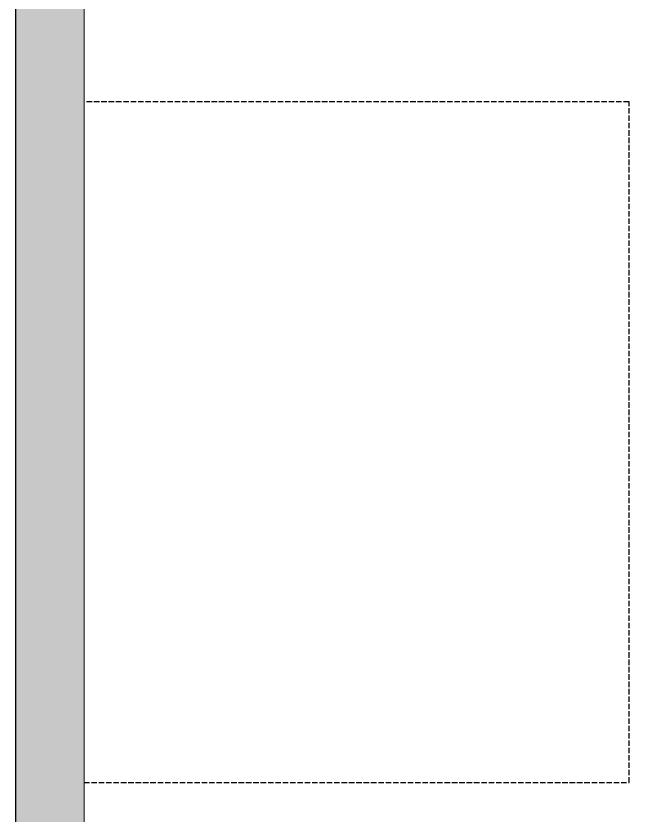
# Model space of a CAD drawing. Header units: millimetres. Extents: x 0 to 59350, y 0 to 29700.
# Drawn here: x 40408 to 40633, y 20959.3 to 21252.8 of the extents above; entities that cross this region are included whole.
import ezdxf

# ---------------------------------------------------------------- set-up
doc = ezdxf.new("R2010")
doc.units = ezdxf.units.MM
doc.linetypes.add('PUNKT2_S9', pattern=[1, 0, -1])
doc.linetypes.add('VERDECKT2_S2', pattern=[2.7, 2, -0.7])
doc.layers.add('Standard', color=7, linetype='Continuous', lineweight=25)

msp = doc.modelspace()

# ---------------------------------------------------------------- hatches: boundary and pattern name
at = {"layer": 'Standard', "linetype": 'PUNKT2_S9', "lineweight": 18}
h = msp.add_hatch(color=59, dxfattribs=at)
h.paths.add_polyline_path([(40433.05, 19918.72), (40433.05, 21521.22), (40408.05, 21496.22), (40408.05, 19918.72)])
h.paths.add_polyline_path([(40433.05, 18021.22), (40433.05, 18348.72), (40408.05, 18348.72), (40408.05, 18046.22)])
h.paths.add_polyline_path([(40408.05, 19641.22), (40408.05, 18626.22), (40433.05, 18626.22), (40433.05, 19641.22)])

# ---------------------------------------------------------------- linework, layer by layer
at = {"layer": 'Standard', "color": 36, "linetype": 'Continuous', "lineweight": 18}
for p, q in [((40408.05, 21496.22), (40408.05, 19918.72)), ((40433.05, 19918.72), (40433.05, 21466.22))]:
    msp.add_line(p, q, dxfattribs=at)
at = {"layer": 'Standard', "color": 7, "linetype": 'Continuous', "lineweight": -3}
msp.add_line((40408.05, 19918.72), (40408.05, 21496.22), dxfattribs=at)
at = {"layer": 'Standard', "color": 255, "linetype": 'VERDECKT2_S2', "lineweight": -3}
for p, q in [((40633.05, 21221.22), (40433.05, 21221.22)), ((40633.05, 20971.22), (40633.05, 21221.22)), ((40433.05, 20971.22), (40633.05, 20971.22))]:
    msp.add_line(p, q, dxfattribs=at)

doc.saveas('drawing.dxf')
